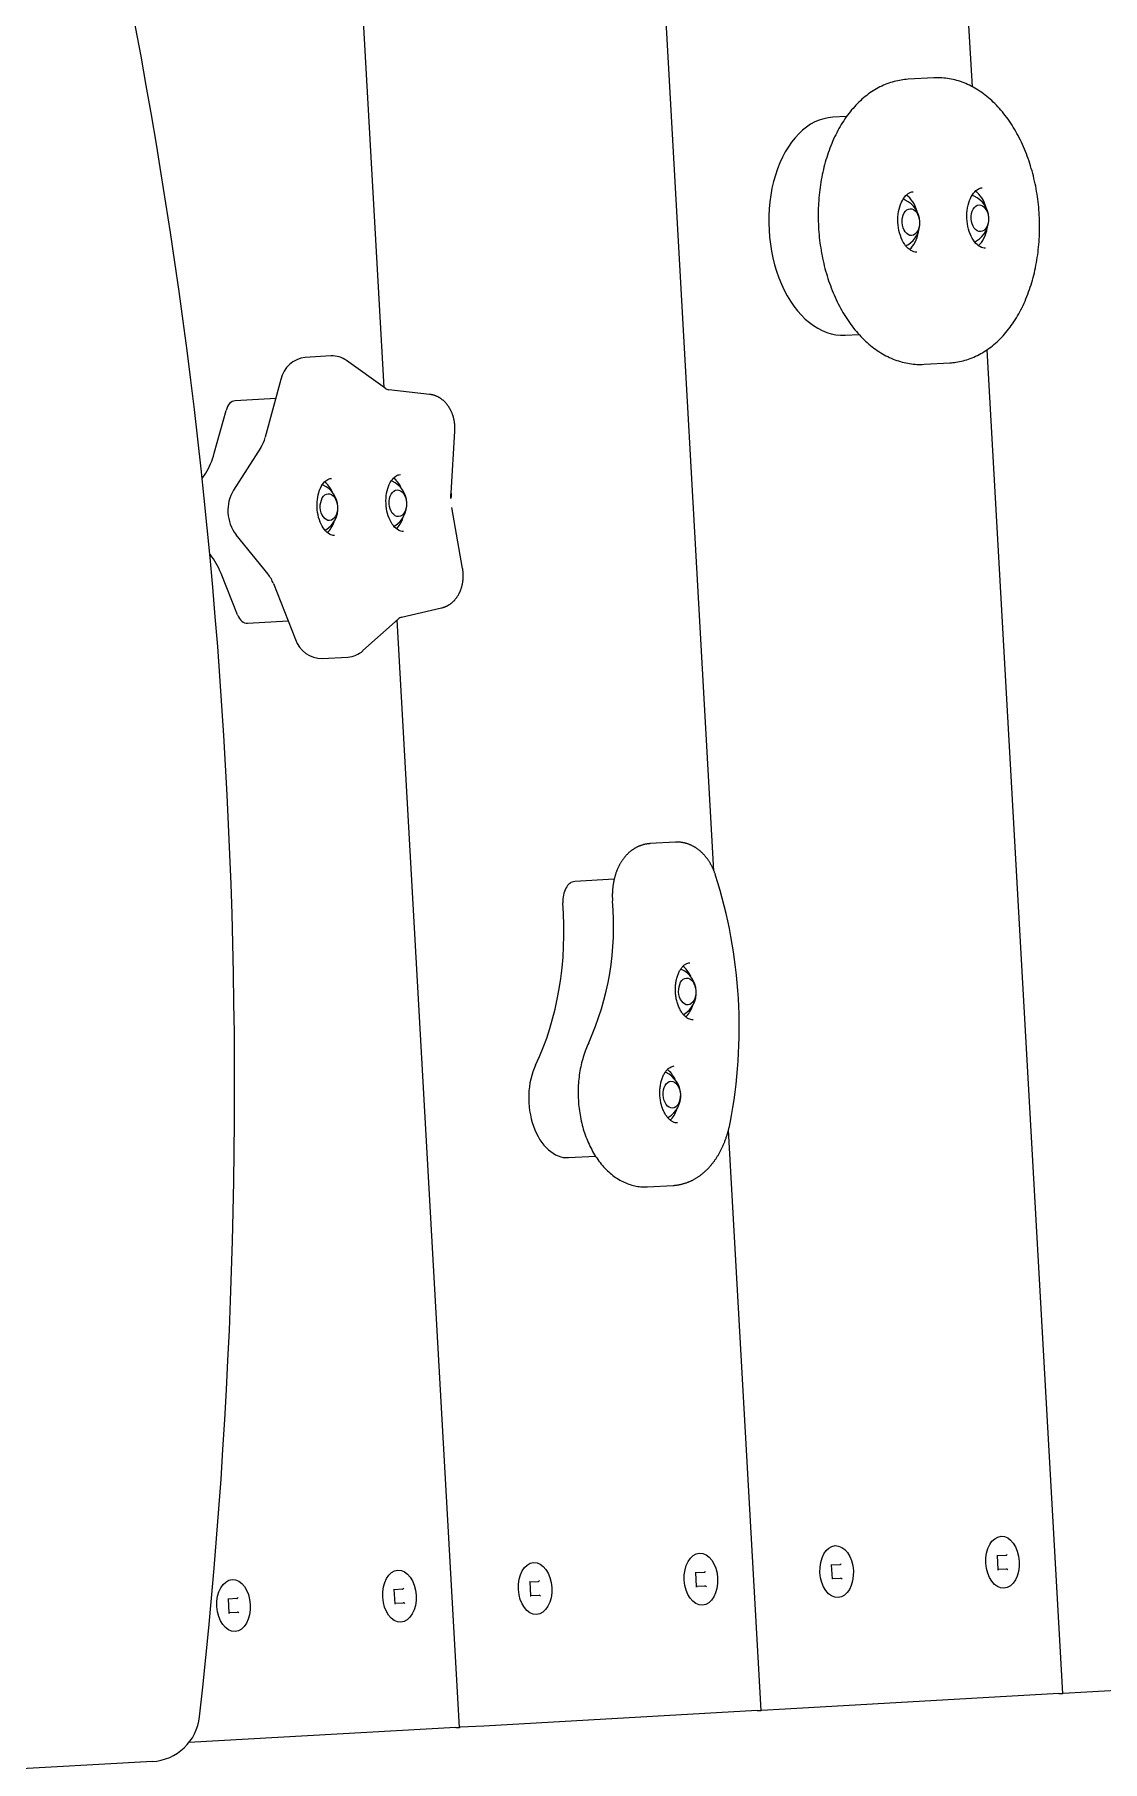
# Model space of a CAD drawing. Header units: millimetres. Extents: x 246416442 to 246896683, y 7418963194 to 7419503218.
# Drawn here: x 246847625 to 246847943, y 7419449457 to 7419449971 of the extents above; entities that cross this region are included whole.
import ezdxf
from ezdxf.lldxf.tags import DXFTag

# ---------------------------------------------------------------- set-up
doc = ezdxf.new("R2010")
doc.units = ezdxf.units.MM
for name, color, linetype in [('L-EDGE-CONCRETE', 1, 'CONCRETE_EDGE_SHORT'), ('L-Hatch Boundary', 1, 'Continuous'), ('L-X-E-PLAY', 9, 'Continuous')]:
    doc.layers.add(name, color=color, linetype=linetype)
doc.layers.add('L-SUB-SOIL DRAINAGE', color=170, linetype='SUBSOIL', lineweight=20)
doc.styles.get("Standard").update_dxf_attribs({"font": 'arial.ttf'})
doc.linetypes.add('CONCRETE_EDGE_SHORT', pattern='A,0.5,-0.2,["CE",Standard,S=0.1,R=0,X=-0.05,Y=-0.05],-0.2', length=0.9)
tags = doc.linetypes.add('SUBSOIL', pattern='A,12.7,-5.08,["SSD",Standard,S=2.54,R=0,X=-2.54,Y=-1.27],-6.35', length=24.13).pattern_tags.tags
tags[6] = DXFTag(74, 10)

# ---------------------------------------------------------------- blocks, each defined once
blk = doc.blocks.new('Artisan - Moduplay')
at = {"layer": 'L-X-E-PLAY', "lineweight": 25}
for p, q in [((-138179.51, -701086.11), (-138023.32, -700995.93)), ((-138575.93, -701208.79), (-138670.08, -701045.71)), ((-138219.82, -701049.74), (-138206.84, -701047.1)), ((-138228.17, -701049.91), (-138226.23, -701050.12)), ((-138197.01, -701058.73), (-138203.08, -701048.22)), ((-138191.21, -701057.55), (-138208.75, -701061.12)), ((-138247.33, -701062.3), (-138247.23, -701062.06)), ((-138212.05, -701061.33), (-138227.02, -701059.76)), ((-138178.29, -701067.7), (-138182.12, -701061.07)), ((-138259.65, -701077.58), (-138250.87, -701067.66)), ((-138238.59, -701066.44), (-138244.72, -701080.19)), ((-138179.56, -701086.44), (-138177.43, -701072.51)), ((-138263.75, -701238.65), (-137978.33, -701073.87)), ((-138260.55, -701081.4), (-138254.48, -701091.91)), ((-138246.54, -701082.94), (-138258.41, -701096.34)), ((-138175.26, -701099.07), (-138179.49, -701087.65)), ((-138259.9, -701105.97), (-138256.07, -701112.61)), ((-138198.61, -701118.04), (-138181.67, -701110.78)), ((-138252.34, -701115.76), (-138239.21, -701120.88)), ((-138525.62, -701285.93), (-138239.53, -701120.76)), ((-138238.2, -701121.54), (-138230.42, -701130.92)), ((-138217.08, -701131.22), (-138202.32, -701120.18)), ((-138020.61, -701202.19), (-137933.33, -701151.8)), ((-138045.37, -701172.74), (-138047.42, -701169.19)), ((-138023.44, -701190.73), (-138027.27, -701184.09)), ((-138279.4, -701213.25), (-138285.28, -701203.07)), ((-138103.71, -701201.69), (-138101.67, -701205.24)), ((-138526.1, -701209.3), (-138522.45, -701207.19)), ((-138526.01, -701209.25), (-138524.78, -701211.38)), ((-138521.32, -701209.38), (-138522.55, -701207.25)), ((-138526.2, -701284.92), (-138566.01, -701215.98)), ((-138261.3, -701224.6), (-138265.13, -701217.97)), ((-138100.88, -701226.59), (-138097.05, -701233.23)), ((-138435.63, -701441.8), (-138088.54, -701241.41)), ((-138359.51, -701238.5), (-138355.5, -701245.44)), ((-138501.36, -701252.17), (-138497.71, -701250.06)), ((-138501.26, -701252.11), (-138500.03, -701254.25)), ((-138496.57, -701252.25), (-138497.8, -701250.11)), ((-138356.68, -701263.4), (-138352.85, -701270.04)), ((-138480.62, -701363.87), (-138330.72, -701277.32)), ((-138526.2, -701284.92), (-138525.62, -701285.93)), ((-138525.54, -701286.06), (-138525.62, -701285.93)), ((-138522.02, -701292.16), (-138525.54, -701286.06)), ((-138481.11, -701287.24), (-138477.46, -701285.13)), ((-138481.02, -701287.18), (-138479.78, -701289.32)), ((-138476.32, -701287.32), (-138477.55, -701285.18)), ((-138481.21, -701362.85), (-138522.02, -701292.16)), ((-138456.36, -701330.1), (-138452.71, -701327.99)), ((-138456.27, -701330.05), (-138455.04, -701332.18)), ((-138451.57, -701330.18), (-138452.81, -701328.05)), ((-138481.21, -701362.85), (-138480.62, -701363.87)), ((-138480.55, -701363.99), (-138480.62, -701363.87)), ((-138477.03, -701370.09), (-138480.55, -701363.99)), ((-138436.11, -701365.17), (-138432.46, -701363.06)), ((-138436.02, -701365.12), (-138434.79, -701367.25)), ((-138431.33, -701365.25), (-138432.56, -701363.12)), ((-138436.21, -701440.79), (-138477.03, -701370.09)), ((-138411.37, -701408.03), (-138407.72, -701405.93)), ((-138406.58, -701408.11), (-138407.81, -701405.98)), ((-138411.27, -701407.98), (-138410.04, -701410.11)), ((-138436.21, -701440.79), (-138435.63, -701441.8)), ((-138435.55, -701441.92), (-138435.63, -701441.8)), ((-138432.03, -701448.03), (-138435.55, -701441.92)), ((-138391.22, -701518.72), (-138432.03, -701448.03))]:
    blk.add_line(p, q, dxfattribs=at)
for centre, radius, start, end in [((-139150.65, -699623.35), 1698.84, 290.42803, 309.57201), ((-138189.06, -701065.48), 8.22, 32.4391, 105.1731), ((-138227.8, -701071.77), 12.03, 86.2645, 153.7355), ((-138211.09, -701050.37), 11, 264.9983, 282.2487), ((-138184.66, -701071.34), 7.33, 350.7736, 29.7082), ((-138254.7, -701075.53), 11.02, 317.7677, 334.9852), ((-138221.19, -701083.22), 7.56, 238.1758, 1.8435), ((-138177.12, -701086.92), 2.48, 168.9502, 197.124), ((-138252.61, -701102.17), 8.22, 134.8382, 207.547), ((-138210.9, -701101.03), 7.56, 238.1758, 1.8435), ((-138249.74, -701108.91), 7.33, 210.2954, 249.2336), ((-138191.42, -701134.78), 18.22, 113.2537, 126.7463), ((-138240.01, -701123.23), 2.48, 42.8373, 71.0885), ((-138067.29, -701199.78), 7.56, 238.1758, 1.8435), ((-138562.94, -701201.29), 15, 210, 290.428), ((-138330.21, -701143.69), 84.84, 272.6182, 301.8852), ((-138057.01, -701217.59), 7.56, 238.1758, 1.8435), ((-138369.65, -701132.56), 149.96, 285.8615, 314.3823), ((-138301.84, -701243.53), 7.56, 238.1758, 1.8435), ((-138331.37, -701253.25), 7.56, 238.1758, 1.8435)]:
    blk.add_arc(centre, radius, start, end, dxfattribs=at)
for centre, major_axis, ratio, start_param, end_param in [((-138207.41, -701050.72), (-4.33, -2.5), 0.642788, 3.14159, 4.232771), ((-138217.53, -701035.25), (-17.32, -10), 0.642788, 0.724831, 1.091178), ((-138264.56, -701062.4), (17.32, 10), 0.642788, 5.192007, 5.558354), ((-138256.22, -701078.9), (4.33, 2.5), 0.642788, 2.050414, 3.14159), ((-138220.43, -701084.52), (7.36, 4.25), 0.642788, 5.264146, 5.807235), ((-138220.09, -701085.12), (-6.06, -3.5), 0.642788, -3.45196, -3.392972), ((-138220.43, -701084.52), (7.36, 4.25), 0.642788, 3.617463, 4.160702), ((-138220.09, -701085.12), (-6.06, -3.5), 0.642788, 0.251471, 0.310617), ((-138210.15, -701102.34), (7.36, 4.25), 0.642788, 5.264146, 5.807235), ((-138209.81, -701102.93), (-6.06, -3.5), 0.642788, -3.45196, -3.392972), ((-138210.15, -701102.34), (7.36, 4.25), 0.642788, 3.617463, 4.160702), ((-138209.81, -701102.93), (-6.06, -3.5), 0.642788, 0.251471, 0.310617), ((-138075.57, -701185.44), (28.15, 16.25), 0.642788, 6.283184, 9.424778), ((-138290.48, -701206.07), (-5.2, -3), 0.642788, 3.141593, 4.742354), ((-138066.54, -701201.08), (7.79, 4.5), 0.642788, 5.060826, 5.837987), ((-138066.19, -701201.68), (-6.06, -3.5), 0.642788, 2.831225, 2.978748), ((-138316.87, -701164.92), (60.62, 35), 0.642788, 4.002184, 4.742354), ((-138066.19, -701201.68), (-6.06, -3.5), 0.642788, 0.162425, 0.310617), ((-138526.42, -701209.14), (-0.371, 0.1), 0.466308, 2.007129, 2.70526), ((-138524.94, -701211.7), (-0.1, -0.371), 0.466308, 1.134464, 2.70526), ((-138522.44, -701206.84), (0.1, 0.371), 0.466308, 3.577925, 4.276057), ((-138520.96, -701209.4), (-0.371, 0.1), 0.466308, 0.436332, 2.007129), ((-138066.54, -701201.08), (7.79, 4.5), 0.642788, 3.586759, 4.36433), ((-138055.91, -701219.49), (-6.06, -3.5), 0.642788, 2.831225, 2.978748), ((-138344.79, -701230), (14.72, 8.5), 0.642788, 0.860592, 3.141593), ((-138056.25, -701218.89), (7.79, 4.5), 0.642788, 5.060826, 5.837987), ((-138056.25, -701218.89), (7.79, 4.5), 0.642788, 3.586759, 4.36433), ((-138055.91, -701219.49), (-6.06, -3.5), 0.642788, 0.162425, 0.310617), ((-138301.08, -701244.84), (7.36, 4.25), 0.642788, 5.264989, 5.80743), ((-138300.74, -701245.43), (6.06, 3.5), 0.642788, -0.310368, -0.251276), ((-138501.67, -701252), (-0.371, 0.1), 0.466308, 2.007129, 2.70526), ((-138497.69, -701249.7), (0.1, 0.371), 0.466308, 3.577925, 4.276057), ((-138496.21, -701252.26), (-0.371, 0.1), 0.466308, 0.436332, 2.007129), ((-138330.62, -701254.55), (-7.36, -4.25), 0.642788, 2.123397, 2.665837), ((-138330.27, -701255.15), (-6.06, -3.5), 0.642788, -3.45196, -3.392868), ((-138301.08, -701244.84), (7.36, 4.25), 0.642788, 3.617239, 4.15961), ((-138300.74, -701245.43), (6.06, 3.5), 0.642788, 3.393117, 3.45221), ((-138500.2, -701254.56), (-0.1, -0.371), 0.466308, 1.134464, 2.70526), ((-138330.62, -701254.55), (-7.36, -4.25), 0.642788, 0.475646, 1.018018), ((-138330.27, -701255.15), (-6.06, -3.5), 0.642788, 0.251524, 0.310617), ((-138481.43, -701287.07), (-0.371, 0.1), 0.466308, 2.007129, 2.70526), ((-138477.44, -701284.77), (0.1, 0.371), 0.466308, 3.577925, 4.276057), ((-138475.96, -701287.33), (-0.371, 0.1), 0.466308, 0.436332, 2.007129), ((-138479.95, -701289.63), (-0.1, -0.371), 0.466308, 1.134464, 2.70526), ((-138456.68, -701329.94), (-0.371, 0.1), 0.466308, 2.007129, 2.70526), ((-138452.7, -701327.64), (0.1, 0.371), 0.466308, 3.577925, 4.276057), ((-138455.2, -701332.5), (-0.1, -0.371), 0.466308, 1.134464, 2.70526), ((-138451.22, -701330.2), (-0.371, 0.1), 0.466308, 0.436332, 2.007129), ((-138436.43, -701365.01), (-0.371, 0.1), 0.466308, 2.007129, 2.70526), ((-138432.45, -701362.71), (0.1, 0.371), 0.466308, 3.577925, 4.276057), ((-138430.97, -701365.27), (-0.371, 0.1), 0.466308, 0.436332, 2.007129), ((-138434.95, -701367.57), (-0.1, -0.371), 0.466308, 1.134464, 2.70526), ((-138407.7, -701405.57), (0.1, 0.371), 0.466308, 3.577925, 4.276057), ((-138411.68, -701407.87), (-0.371, 0.1), 0.466308, 2.007129, 2.70526), ((-138410.21, -701410.43), (-0.1, -0.371), 0.466308, 1.134464, 2.70526), ((-138406.22, -701408.13), (-0.371, 0.1), 0.466308, 0.436332, 2.007129)]:
    blk.add_ellipse(centre, major_axis=major_axis, ratio=ratio, start_param=start_param, end_param=end_param, dxfattribs=at)
for centre, major_axis in [((-138218.75, -701087.44), (-3.46, -2)), ((-138208.46, -701105.26), (-3.46, -2)), ((-138064.85, -701204), (-3.46, -2)), ((-138523.58, -701209.47), (-6.71, -3.87)), ((-138054.57, -701221.81), (-3.46, -2)), ((-138498.83, -701252.33), (-6.71, -3.87)), ((-138299.4, -701247.75), (3.46, 2)), ((-138328.93, -701257.47), (-3.46, -2)), ((-138478.58, -701287.4), (-6.71, -3.87)), ((-138453.83, -701330.26), (-6.71, -3.87)), ((-138433.59, -701365.34), (-6.71, -3.87)), ((-138408.84, -701408.2), (-6.71, -3.87))]:
    blk.add_ellipse(centre, major_axis=major_axis, ratio=0.642788, dxfattribs=at)
for points, knots in [([(-138225.5, -701092.75), (-138225.76, -701092.3), (-138225.97, -701091.42), (-138225.47, -701089.28), (-138224, -701087.09), (-138221.77, -701085.06), (-138219.02, -701083.52), (-138216.16, -701082.67), (-138213.57, -701082.57), (-138211.63, -701083.23), (-138211.02, -701083.83), (-138210.78, -701084.25)], [0, 0, 0, 0, 0.123838, 0.233491, 0.3414, 0.450472, 0.560105, 0.669113, 0.776817, 0.885649, 1, 1, 1, 1]), ([(-138215.21, -701110.57), (-138215.48, -701110.11), (-138215.68, -701109.23), (-138215.19, -701107.1), (-138213.71, -701104.91), (-138211.48, -701102.88), (-138208.74, -701101.33), (-138205.87, -701100.48), (-138203.29, -701100.38), (-138201.34, -701101.05), (-138200.74, -701101.65), (-138200.49, -701102.07)], [0, 0, 0, 0, 0.123838, 0.233491, 0.3414, 0.450472, 0.560105, 0.669113, 0.776817, 0.885649, 1, 1, 1, 1]), ([(-138181.67, -701110.78), (-138181.61, -701110.75), (-138181.47, -701110.69), (-138181.22, -701110.58), (-138180.95, -701110.44), (-138180.68, -701110.3), (-138180.41, -701110.15), (-138180.15, -701110), (-138179.89, -701109.84), (-138179.63, -701109.67), (-138179.38, -701109.5), (-138179.13, -701109.32), (-138178.89, -701109.14), (-138178.65, -701108.95), (-138178.42, -701108.75), (-138178.19, -701108.55), (-138177.96, -701108.34), (-138177.74, -701108.13), (-138177.53, -701107.91), (-138177.33, -701107.69), (-138177.13, -701107.46), (-138176.93, -701107.23), (-138176.75, -701106.99), (-138176.57, -701106.75), (-138176.4, -701106.5), (-138176.23, -701106.25), (-138176.08, -701106), (-138175.93, -701105.74), (-138175.79, -701105.48), (-138175.66, -701105.22), (-138175.54, -701104.95), (-138175.43, -701104.69), (-138175.32, -701104.42), (-138175.23, -701104.15), (-138175.14, -701103.88), (-138175.07, -701103.61), (-138175, -701103.33), (-138174.95, -701103.06), (-138174.9, -701102.79), (-138174.87, -701102.52), (-138174.84, -701102.25), (-138174.82, -701101.98), (-138174.81, -701101.71), (-138174.81, -701101.45), (-138174.83, -701101.18), (-138174.84, -701100.92), (-138174.87, -701100.66), (-138174.91, -701100.4), (-138174.96, -701100.15), (-138175.01, -701099.9), (-138175.08, -701099.65), (-138175.15, -701099.4), (-138175.22, -701099.21), (-138175.25, -701099.1), (-138175.26, -701099.07)], [0, 0, 0, 0, 0.012139, 0.032251, 0.052351, 0.072447, 0.092544, 0.112644, 0.132753, 0.152873, 0.173008, 0.193161, 0.213338, 0.23354, 0.253771, 0.274032, 0.294325, 0.31465, 0.335006, 0.355392, 0.375803, 0.396235, 0.41668, 0.437128, 0.457569, 0.477991, 0.498383, 0.51873, 0.539021, 0.559241, 0.579379, 0.599422, 0.61936, 0.639185, 0.658889, 0.678467, 0.697916, 0.717234, 0.73642, 0.755476, 0.774405, 0.79321, 0.811896, 0.830466, 0.848927, 0.867285, 0.885546, 0.903716, 0.921802, 0.939809, 0.957746, 0.975617, 0.99343, 1, 1, 1, 1]), ([(-138230.42, -701130.92), (-138230.36, -701130.98), (-138230.26, -701131.1), (-138230.09, -701131.29), (-138229.91, -701131.47), (-138229.73, -701131.64), (-138229.54, -701131.81), (-138229.34, -701131.97), (-138229.14, -701132.12), (-138228.93, -701132.27), (-138228.72, -701132.41), (-138228.5, -701132.55), (-138228.27, -701132.67), (-138228.04, -701132.79), (-138227.81, -701132.91), (-138227.57, -701133.01), (-138227.32, -701133.11), (-138227.07, -701133.2), (-138226.82, -701133.29), (-138226.56, -701133.36), (-138226.3, -701133.43), (-138226.03, -701133.49), (-138225.76, -701133.54), (-138225.48, -701133.58), (-138225.2, -701133.62), (-138224.92, -701133.65), (-138224.64, -701133.66), (-138224.35, -701133.67), (-138224.06, -701133.68), (-138223.77, -701133.67), (-138223.48, -701133.66), (-138223.19, -701133.63), (-138222.89, -701133.6), (-138222.6, -701133.56), (-138222.31, -701133.51), (-138222.01, -701133.46), (-138221.72, -701133.39), (-138221.43, -701133.32), (-138221.13, -701133.24), (-138220.84, -701133.15), (-138220.56, -701133.06), (-138220.27, -701132.96), (-138219.99, -701132.85), (-138219.7, -701132.73), (-138219.42, -701132.61), (-138219.15, -701132.48), (-138218.88, -701132.34), (-138218.61, -701132.2), (-138218.34, -701132.05), (-138218.08, -701131.9), (-138217.82, -701131.73), (-138217.56, -701131.57), (-138217.31, -701131.39), (-138217.16, -701131.28), (-138217.08, -701131.22)], [0, 0, 0, 0, 0.016936, 0.034535, 0.052154, 0.069802, 0.087487, 0.105214, 0.122992, 0.140827, 0.158726, 0.176698, 0.194749, 0.212885, 0.231115, 0.249443, 0.267878, 0.286423, 0.305084, 0.323865, 0.342769, 0.361797, 0.38095, 0.400226, 0.419623, 0.439136, 0.45876, 0.478486, 0.498305, 0.518209, 0.538184, 0.558221, 0.578309, 0.598435, 0.618589, 0.638762, 0.658945, 0.679128, 0.699307, 0.719478, 0.739639, 0.759786, 0.779921, 0.800044, 0.820156, 0.84026, 0.860358, 0.880454, 0.900551, 0.920654, 0.940766, 0.96089, 0.98103, 1, 1, 1, 1]), ([(-138027.27, -701184.09), (-138027.64, -701183.45), (-138028.35, -701182.36), (-138029.73, -701180.63), (-138031.28, -701179.07), (-138033.05, -701177.61), (-138034.97, -701176.33), (-138037.08, -701175.21), (-138039.33, -701174.26), (-138041.73, -701173.48), (-138044.26, -701172.9), (-138046.9, -701172.5), (-138049.63, -701172.29), (-138052.44, -701172.27), (-138055.31, -701172.43), (-138058.23, -701172.79), (-138061.17, -701173.32), (-138064.12, -701174.03), (-138067.07, -701174.92), (-138070, -701175.97), (-138072.89, -701177.17), (-138075.74, -701178.54), (-138078.52, -701180.04), (-138081.22, -701181.68), (-138083.83, -701183.46), (-138086.33, -701185.35), (-138088.72, -701187.35), (-138090.97, -701189.45), (-138093.08, -701191.65), (-138095.03, -701193.92), (-138096.81, -701196.26), (-138098.4, -701198.66), (-138099.81, -701201.11), (-138101.02, -701203.58), (-138102.01, -701206.07), (-138102.79, -701208.57), (-138103.34, -701211.05), (-138103.66, -701213.49), (-138103.75, -701215.89), (-138103.62, -701218.22), (-138103.25, -701220.49), (-138102.69, -701222.63), (-138101.87, -701224.74), (-138101.27, -701225.92), (-138100.88, -701226.59)], [0, 0, 0, 0, 0.020827, 0.043457, 0.066222, 0.089185, 0.112391, 0.135856, 0.159572, 0.183506, 0.207613, 0.231843, 0.256149, 0.280491, 0.304842, 0.32918, 0.353496, 0.377784, 0.402044, 0.42628, 0.450496, 0.474698, 0.498892, 0.523086, 0.547287, 0.571502, 0.595737, 0.619998, 0.644288, 0.66861, 0.692961, 0.717333, 0.741713, 0.766074, 0.790382, 0.814592, 0.838655, 0.862518, 0.886141, 0.909501, 0.932601, 0.955471, 0.978167, 1, 1, 1, 1]), ([(-138097.05, -701233.23), (-138096.72, -701233.81), (-138096.04, -701234.86), (-138094.71, -701236.56), (-138093.16, -701238.14), (-138091.4, -701239.61), (-138089.47, -701240.91), (-138087.37, -701242.05), (-138085.11, -701243.02), (-138082.71, -701243.8), (-138080.18, -701244.4), (-138077.53, -701244.81), (-138074.78, -701245.03), (-138071.96, -701245.06), (-138069.08, -701244.89), (-138066.16, -701244.54), (-138063.2, -701244.01), (-138060.24, -701243.29), (-138057.27, -701242.41), (-138054.33, -701241.35), (-138051.42, -701240.14), (-138048.57, -701238.77), (-138045.77, -701237.26), (-138043.06, -701235.6), (-138040.44, -701233.82), (-138037.93, -701231.92), (-138035.53, -701229.9), (-138033.28, -701227.79), (-138031.16, -701225.58), (-138029.21, -701223.29), (-138027.43, -701220.94), (-138025.84, -701218.53), (-138024.43, -701216.07), (-138023.24, -701213.58), (-138022.25, -701211.07), (-138021.49, -701208.57), (-138020.95, -701206.08), (-138020.64, -701203.63), (-138020.57, -701201.22), (-138020.73, -701198.89), (-138021.12, -701196.61), (-138021.71, -701194.47), (-138022.52, -701192.45), (-138023.1, -701191.33), (-138023.44, -701190.73)], [0, 0, 0, 0, 0.019003, 0.041731, 0.064589, 0.087644, 0.110941, 0.1345, 0.158313, 0.182348, 0.206561, 0.2309, 0.255316, 0.279772, 0.304235, 0.328688, 0.353117, 0.377519, 0.401892, 0.426241, 0.45057, 0.474884, 0.499191, 0.523498, 0.547812, 0.572139, 0.596488, 0.620862, 0.645267, 0.669704, 0.694169, 0.718656, 0.743148, 0.767621, 0.792037, 0.816352, 0.840513, 0.864469, 0.88818, 0.911624, 0.934808, 0.957765, 0.980553, 1, 1, 1, 1]), ([(-138072.03, -701209.56), (-138072.32, -701209.05), (-138072.55, -701208.09), (-138072, -701205.81), (-138070.44, -701203.5), (-138068.09, -701201.37), (-138065.21, -701199.75), (-138062.2, -701198.86), (-138059.48, -701198.74), (-138057.39, -701199.44), (-138056.72, -701200.09), (-138056.45, -701200.56)], [0, 0, 0, 0, 0.125708, 0.234749, 0.342206, 0.450748, 0.559811, 0.668291, 0.775552, 0.883851, 1, 1, 1, 1]), ([(-138265.13, -701217.97), (-138265.15, -701217.94), (-138265.22, -701217.83), (-138265.34, -701217.62), (-138265.5, -701217.38), (-138265.67, -701217.14), (-138265.85, -701216.9), (-138266.03, -701216.67), (-138266.22, -701216.45), (-138266.42, -701216.23), (-138266.62, -701216.02), (-138266.84, -701215.81), (-138267.05, -701215.61), (-138267.28, -701215.41), (-138267.51, -701215.22), (-138267.75, -701215.04), (-138267.99, -701214.86), (-138268.24, -701214.69), (-138268.5, -701214.52), (-138268.76, -701214.37), (-138269.03, -701214.22), (-138269.31, -701214.07), (-138269.59, -701213.93), (-138269.88, -701213.8), (-138270.17, -701213.68), (-138270.47, -701213.56), (-138270.77, -701213.45), (-138271.08, -701213.35), (-138271.39, -701213.26), (-138271.71, -701213.17), (-138272.03, -701213.09), (-138272.36, -701213.02), (-138272.69, -701212.96), (-138273.03, -701212.9), (-138273.37, -701212.86), (-138273.71, -701212.82), (-138274.05, -701212.79), (-138274.4, -701212.76), (-138274.76, -701212.75), (-138275.11, -701212.74), (-138275.47, -701212.74), (-138275.82, -701212.75), (-138276.18, -701212.77), (-138276.55, -701212.79), (-138276.91, -701212.82), (-138277.27, -701212.86), (-138277.64, -701212.91), (-138278, -701212.97), (-138278.37, -701213.03), (-138278.73, -701213.1), (-138279.1, -701213.18), (-138279.46, -701213.26), (-138279.82, -701213.36), (-138280.19, -701213.46), (-138280.55, -701213.56), (-138280.91, -701213.68), (-138281.27, -701213.8), (-138281.62, -701213.92), (-138281.98, -701214.06), (-138282.33, -701214.2), (-138282.69, -701214.34), (-138283.04, -701214.5), (-138283.38, -701214.66), (-138283.73, -701214.82), (-138284.07, -701214.99), (-138284.41, -701215.17), (-138284.74, -701215.36), (-138285.08, -701215.55), (-138285.28, -701215.66), (-138285.39, -701215.73)], [0, 0, 0, 0, 0.005259, 0.019039, 0.032815, 0.046594, 0.060379, 0.074177, 0.087992, 0.10183, 0.115695, 0.129593, 0.143529, 0.157508, 0.171534, 0.185612, 0.199747, 0.213943, 0.228203, 0.242533, 0.256933, 0.271409, 0.285962, 0.300595, 0.315308, 0.330103, 0.34498, 0.359939, 0.374979, 0.390097, 0.405292, 0.42056, 0.435899, 0.451303, 0.466768, 0.482289, 0.497861, 0.513478, 0.529135, 0.544826, 0.560546, 0.576289, 0.592051, 0.607827, 0.623613, 0.639404, 0.655196, 0.670987, 0.686774, 0.702555, 0.718328, 0.734092, 0.749845, 0.765588, 0.78132, 0.797041, 0.81275, 0.828449, 0.844138, 0.859817, 0.875488, 0.891151, 0.906808, 0.922458, 0.938105, 0.953748, 0.96939, 0.985031, 1, 1, 1, 1]), ([(-138061.75, -701227.37), (-138062.03, -701226.86), (-138062.26, -701225.91), (-138061.71, -701223.62), (-138060.16, -701221.32), (-138057.81, -701219.19), (-138054.93, -701217.57), (-138051.92, -701216.67), (-138049.2, -701216.56), (-138047.1, -701217.26), (-138046.43, -701217.91), (-138046.16, -701218.37)], [0, 0, 0, 0, 0.125708, 0.234749, 0.342206, 0.450748, 0.559811, 0.668291, 0.775552, 0.883851, 1, 1, 1, 1]), ([(-138264.76, -701239.74), (-138264.71, -701239.69), (-138264.58, -701239.56), (-138264.35, -701239.32), (-138264.09, -701239.05), (-138263.84, -701238.77), (-138263.6, -701238.49), (-138263.36, -701238.2), (-138263.13, -701237.91), (-138262.91, -701237.62), (-138262.69, -701237.32), (-138262.48, -701237.02), (-138262.28, -701236.72), (-138262.09, -701236.41), (-138261.9, -701236.1), (-138261.72, -701235.79), (-138261.55, -701235.48), (-138261.39, -701235.16), (-138261.23, -701234.84), (-138261.09, -701234.52), (-138260.95, -701234.2), (-138260.82, -701233.88), (-138260.7, -701233.55), (-138260.59, -701233.23), (-138260.49, -701232.9), (-138260.4, -701232.58), (-138260.32, -701232.25), (-138260.25, -701231.93), (-138260.18, -701231.6), (-138260.13, -701231.28), (-138260.08, -701230.96), (-138260.05, -701230.64), (-138260.02, -701230.32), (-138260, -701230), (-138260, -701229.69), (-138260, -701229.37), (-138260.01, -701229.06), (-138260.03, -701228.75), (-138260.06, -701228.44), (-138260.1, -701228.14), (-138260.14, -701227.84), (-138260.2, -701227.54), (-138260.26, -701227.25), (-138260.33, -701226.96), (-138260.41, -701226.67), (-138260.5, -701226.38), (-138260.6, -701226.1), (-138260.71, -701225.83), (-138260.82, -701225.55), (-138260.94, -701225.29), (-138261.07, -701225.02), (-138261.2, -701224.79), (-138261.27, -701224.66), (-138261.3, -701224.61)], [0, 0, 0, 0, 0.011723, 0.032599, 0.053499, 0.074419, 0.095358, 0.116314, 0.137287, 0.158274, 0.179272, 0.200278, 0.221287, 0.242293, 0.263292, 0.284276, 0.305241, 0.326178, 0.34708, 0.36794, 0.388749, 0.4095, 0.430185, 0.450795, 0.471324, 0.491765, 0.512112, 0.532358, 0.552501, 0.572536, 0.592459, 0.612271, 0.631969, 0.651554, 0.671027, 0.690389, 0.709644, 0.728794, 0.747843, 0.766795, 0.785656, 0.80443, 0.823123, 0.841741, 0.86029, 0.878775, 0.897205, 0.915584, 0.93392, 0.952219, 0.970489, 0.988736, 1, 1, 1, 1]), ([(-138326.33, -701228.45), (-138327.1, -701228.46), (-138328.46, -701228.54), (-138330.82, -701228.85), (-138333.15, -701229.35), (-138335.53, -701230.02), (-138337.86, -701230.87), (-138340.16, -701231.87), (-138342.4, -701233.03), (-138344.56, -701234.33), (-138346.62, -701235.76), (-138348.58, -701237.31), (-138350.41, -701238.98), (-138352.09, -701240.74), (-138353.62, -701242.59), (-138354.97, -701244.51), (-138356.13, -701246.49), (-138357.08, -701248.51), (-138357.82, -701250.56), (-138358.33, -701252.59), (-138358.6, -701254.61), (-138358.65, -701256.58), (-138358.45, -701258.49), (-138358.06, -701260.3), (-138357.43, -701261.98), (-138356.97, -701262.92), (-138356.68, -701263.4)], [0, 0, 0, 0, 0.039141, 0.08206, 0.124909, 0.167671, 0.210349, 0.252964, 0.295543, 0.338115, 0.380713, 0.423366, 0.466102, 0.508939, 0.551879, 0.594901, 0.637942, 0.680892, 0.72359, 0.765851, 0.807495, 0.848406, 0.888565, 0.928054, 0.967042, 1, 1, 1, 1]), ([(-138306.15, -701253.07), (-138306.26, -701252.86), (-138306.41, -701252.5), (-138306.52, -701251.76), (-138306.43, -701250.94), (-138306.18, -701250.03), (-138305.73, -701249.09), (-138305.11, -701248.12), (-138304.31, -701247.16), (-138303.36, -701246.24), (-138302.28, -701245.39), (-138301.1, -701244.64), (-138299.85, -701244.01), (-138298.58, -701243.52), (-138297.31, -701243.17), (-138296.09, -701242.98), (-138294.95, -701242.94), (-138293.93, -701243.04), (-138293.05, -701243.28), (-138292.32, -701243.62), (-138291.77, -701244.07), (-138291.53, -701244.37), (-138291.42, -701244.57)], [0, 0, 0, 0, 0.054217, 0.109733, 0.160566, 0.209547, 0.258019, 0.306532, 0.355285, 0.404305, 0.453533, 0.502873, 0.552214, 0.60144, 0.650452, 0.69918, 0.747623, 0.795931, 0.844535, 0.894481, 0.947967, 1, 1, 1, 1]), ([(-138335.68, -701262.78), (-138335.8, -701262.58), (-138335.94, -701262.21), (-138336.05, -701261.47), (-138335.97, -701260.65), (-138335.71, -701259.74), (-138335.27, -701258.8), (-138334.64, -701257.83), (-138333.85, -701256.87), (-138332.9, -701255.95), (-138331.82, -701255.11), (-138330.63, -701254.36), (-138329.39, -701253.72), (-138328.11, -701253.23), (-138326.84, -701252.88), (-138325.62, -701252.69), (-138324.49, -701252.65), (-138323.46, -701252.76), (-138322.58, -701252.99), (-138321.86, -701253.34), (-138321.31, -701253.79), (-138321.07, -701254.08), (-138320.96, -701254.28)], [0, 0, 0, 0, 0.054217, 0.109733, 0.160566, 0.209547, 0.258019, 0.306532, 0.355285, 0.404305, 0.453533, 0.502873, 0.552214, 0.60144, 0.650452, 0.69918, 0.747623, 0.795931, 0.844535, 0.894481, 0.947967, 1, 1, 1, 1]), ([(-138352.85, -701270.04), (-138352.8, -701270.12), (-138352.7, -701270.29), (-138352.53, -701270.58), (-138352.33, -701270.87), (-138352.13, -701271.17), (-138351.92, -701271.45), (-138351.7, -701271.74), (-138351.47, -701272.02), (-138351.24, -701272.29), (-138351, -701272.56), (-138350.75, -701272.82), (-138350.5, -701273.08), (-138350.24, -701273.33), (-138349.97, -701273.57), (-138349.69, -701273.81), (-138349.41, -701274.05), (-138349.12, -701274.28), (-138348.82, -701274.5), (-138348.52, -701274.71), (-138348.21, -701274.92), (-138347.89, -701275.13), (-138347.57, -701275.33), (-138347.24, -701275.52), (-138346.91, -701275.7), (-138346.57, -701275.88), (-138346.22, -701276.05), (-138345.86, -701276.22), (-138345.5, -701276.37), (-138345.14, -701276.52), (-138344.77, -701276.67), (-138344.39, -701276.81), (-138344.01, -701276.94), (-138343.62, -701277.06), (-138343.23, -701277.17), (-138342.83, -701277.28), (-138342.43, -701277.38), (-138342.02, -701277.47), (-138341.61, -701277.56), (-138341.19, -701277.64), (-138340.77, -701277.71), (-138340.35, -701277.77), (-138339.92, -701277.83), (-138339.49, -701277.87), (-138339.06, -701277.91), (-138338.62, -701277.95), (-138338.18, -701277.97), (-138337.73, -701277.99), (-138337.29, -701278), (-138336.84, -701278), (-138336.39, -701278), (-138335.93, -701277.98), (-138335.48, -701277.96), (-138335.02, -701277.93), (-138334.56, -701277.9), (-138334.11, -701277.86), (-138333.64, -701277.81), (-138333.18, -701277.75), (-138332.72, -701277.68), (-138332.25, -701277.61), (-138331.79, -701277.53), (-138331.33, -701277.45), (-138330.86, -701277.35), (-138330.39, -701277.25), (-138329.93, -701277.15), (-138329.47, -701277.03), (-138329.04, -701276.92), (-138328.79, -701276.85), (-138328.67, -701276.82)], [0, 0, 0, 0, 0.010811, 0.025104, 0.039398, 0.053696, 0.068002, 0.08232, 0.096652, 0.111004, 0.125377, 0.139776, 0.154203, 0.168662, 0.183156, 0.197688, 0.212259, 0.226874, 0.241533, 0.25624, 0.270996, 0.285801, 0.300659, 0.31557, 0.330534, 0.345552, 0.360624, 0.37575, 0.39093, 0.406163, 0.421447, 0.436783, 0.452167, 0.467599, 0.483076, 0.498597, 0.514158, 0.529758, 0.545394, 0.561064, 0.576764, 0.592492, 0.608245, 0.624022, 0.639818, 0.655632, 0.671462, 0.687304, 0.703157, 0.719019, 0.734888, 0.750762, 0.76664, 0.782519, 0.798399, 0.814277, 0.830154, 0.846028, 0.861898, 0.877764, 0.893625, 0.90948, 0.92533, 0.941174, 0.957011, 0.972842, 0.988666, 1, 1, 1, 1])]:
    blk.add_open_spline(points, degree=3, knots=knots, dxfattribs=at)

msp = doc.modelspace()

# ---------------------------------------------------------------- linework, layer by layer
at = {"layer": 'L-EDGE-CONCRETE', "ltscale": 25, "const_width": 200, "flags": 128}
msp.add_lwpolyline([(246837601.94, 7419449868.25, -0.17487), (246841317.37, 7419448271.03, -1.219349), (246850209.6, 7419448585.37)], format="xyb", dxfattribs=at)
at = {"layer": 'L-Hatch Boundary'}
msp.add_arc((246845688.56, 7419449339.98), 4500, 350.99154, 193.74569, dxfattribs=at)
at = {"layer": 'L-SUB-SOIL DRAINAGE', "ltscale": 0.75, "flags": 128}
msp.add_lwpolyline([(246836375.8, 7419368838.04, 0.049859), (246836452.68, 7419367264.98, 1.020543), (246838457.43, 7419363126.48, 0.507423), (246850958.71, 7419364620.57, 0.34783), (246860630.08, 7419364184.95, 0.95316), (246871514.18, 7419375336.2, 0.546089), (246865357.29, 7419391536.99), (246864331.62, 7419392202.49, 0.150991), (246858079.56, 7419390951.14, -0.535883), (246847993.27, 7419386178.82, -0.984857), (246841094.25, 7419392263.54, 0.048323), (246837369.44, 7419394790.33, -0.782041), (246859516.8, 7419399812.11, 0.326657), (246863339.2, 7419409468.27, 2.547694), (246851636.57, 7419416690.12, 0.258508), (246846203.93, 7419412601.53), (246842481.4, 7419417148.46), (246849924.63, 7419423239.51, 0.226894), (246850840.59, 7419425193.44), (246863936.9, 7419436077.28, 0.937903), (246860987.82, 7419443087.02, 0.16139), (246859063.42, 7419444536.07, 0.543513), (246850931.82, 7419449690.94, 0.965246), (246840526.02, 7419449656.86, 0.686425), (246830418.58, 7419442236.64), (246830214.51, 7419441333.63, 0.069561), (246826929.08, 7419442860.92), (246826948.49, 7419447931.46)], format="xyb", dxfattribs=at)

# ---------------------------------------------------------------- block references
at = {"layer": 'L-X-E-PLAY', "rotation": 63.22002274932392}
msp.add_blockref('Artisan - Moduplay', (246284097.9, 7419889109.96), dxfattribs=at)

doc.saveas('drawing.dxf')
